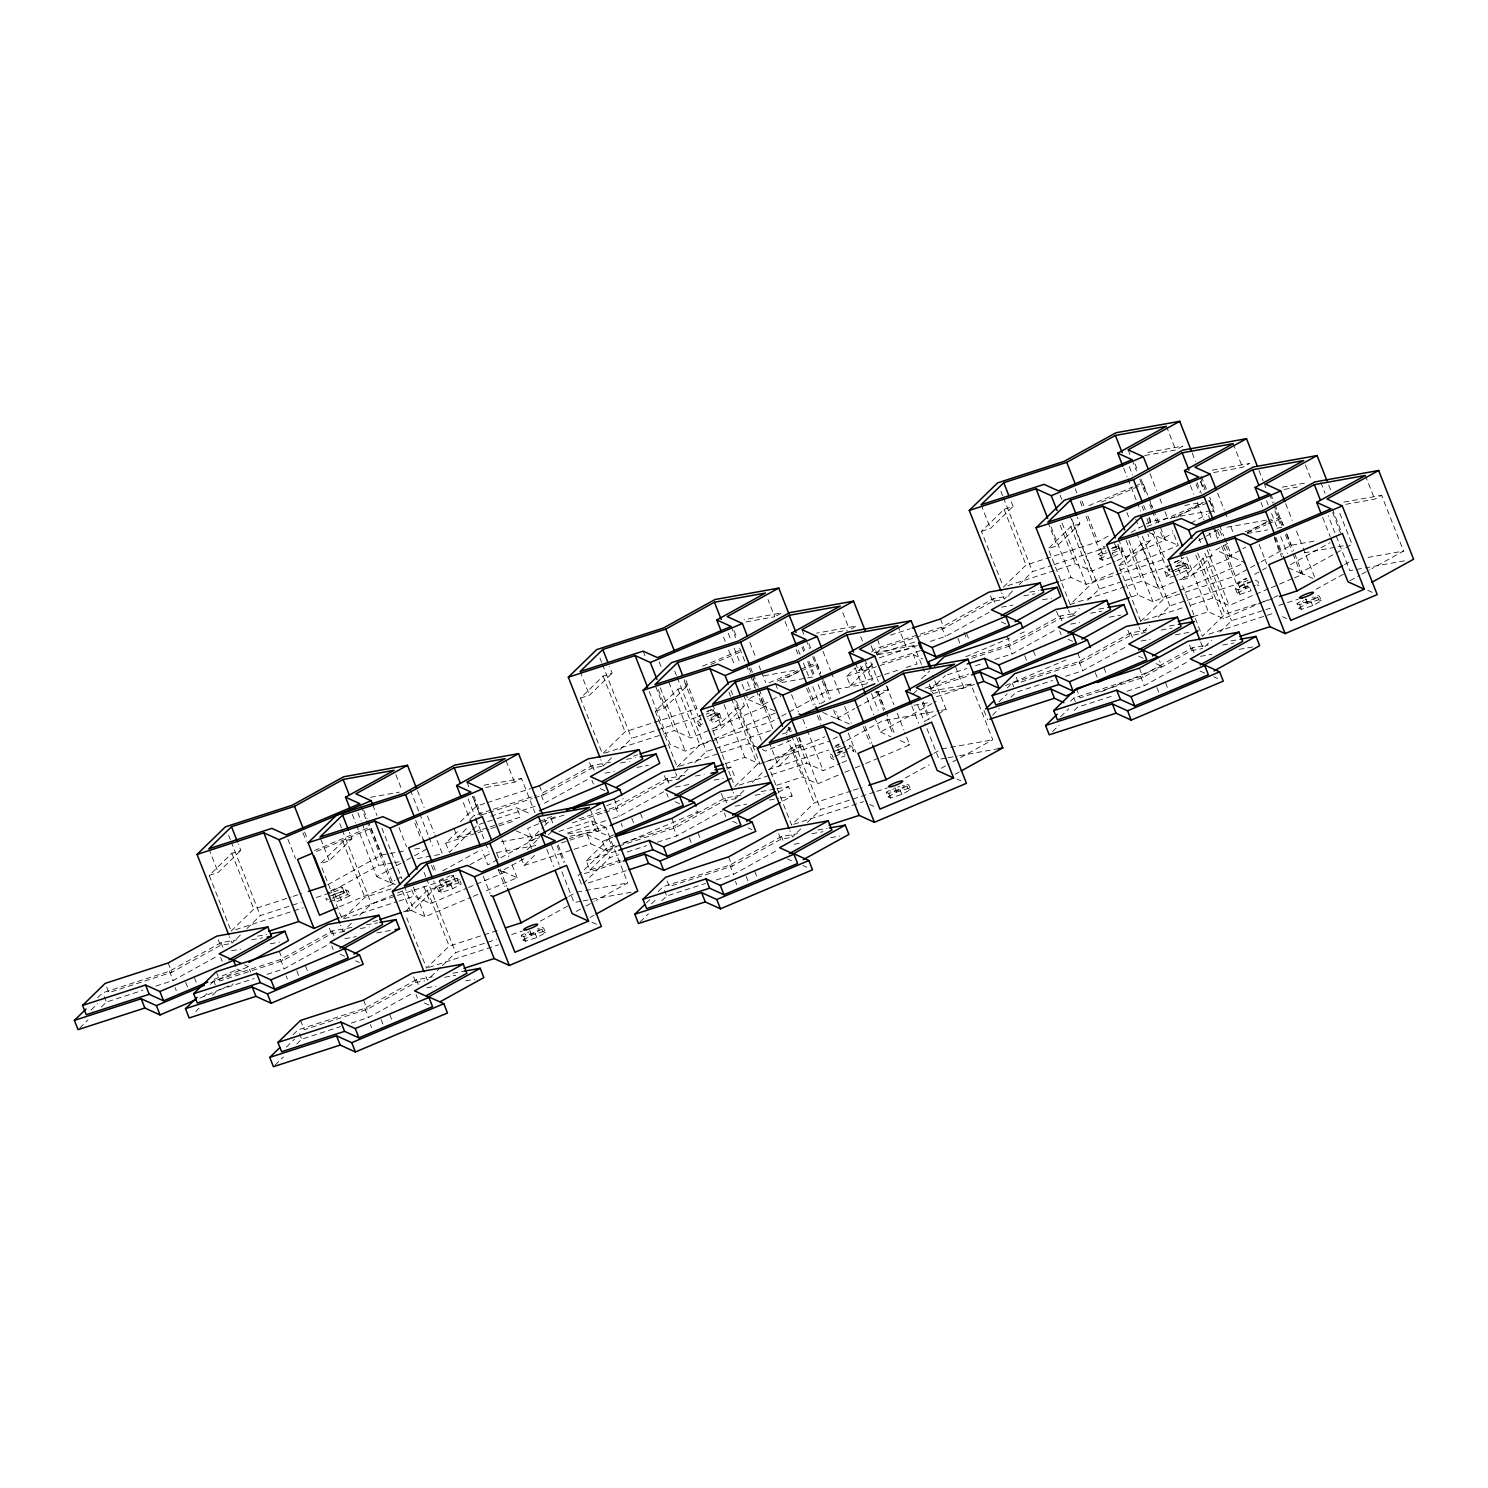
<?xml version="1.0" encoding="UTF-8"?>
<svg xmlns="http://www.w3.org/2000/svg" width="1488" height="1488" viewBox="0 0 1488 1488"><rect width="100%" height="100%" fill="white"/><g stroke="black" fill="none" stroke-linecap="round" stroke-linejoin="round"><path stroke-width="0.75" stroke-dasharray="5 3.75" d="M230.324 928.94L209.213 875.353L231.849 853.331L240.851 850.411L238.303 843.956M209.213 875.353L218.215 872.452L240.851 850.411M97.706 997.667L102.691 992.812L169.483 971.199L221.061 942.685L237.001 939.821M91.084 1009.961L97.538 1003.675M79.72 1028.022L88.052 1019.912M101.37 1006.967L106.355 1002.094L142.978 990.245M231.161 931.097L253.797 909.056L290.885 897.059M240.312 935.041L231.998 943.132L229.505 936.789M246.971 928.549L260.288 915.585L301.227 902.342M351.912 838.73L342.928 841.65L320.292 863.672L329.276 860.752L351.912 838.73L349.382 832.276M210.44 984.368L213.77 981.131L280.562 959.518L332.14 931.004L352.637 927.322M203.763 996.7L206.999 993.556M195.802 1011.468L199.113 1008.232M212.431 995.267L217.434 990.413L254.057 978.565M391.046 888.913L364.876 897.376L342.24 919.398L331.266 891.535M686.061 680.63L697.054 708.53L625.072 731.817L602.435 753.858L580.487 698.114L603.124 676.091L612.126 673.171L609.578 666.717M351.391 923.341L343.077 931.451L340.566 925.108M359.724 915.25L371.368 903.904L438.142 882.291L450.046 875.725M580.487 698.114L589.49 695.212L612.126 673.171M460.313 821.86L476.476 806.124L485.162 803.315M470.971 831.346L449.339 852.401L445.675 843.119L457.337 831.773M470.636 818.809L473.965 815.573L491.207 809.993M453.84 828.165L457.504 837.446L468.832 826.435M472.645 829.727L477.629 824.873L494.872 819.293M436.207 887.462L427.223 890.382L404.587 912.404L413.571 909.503L436.207 887.462L433.678 881.008M293.08 1034.718L298.065 1029.863L364.858 1008.25L416.435 979.736L432.376 976.872M286.44 1047.013L294.531 1039.145M275.094 1065.073L283.408 1056.964M296.726 1044.018L301.729 1039.145L340.51 1026.608M676.389 764.776L655.278 711.19L677.914 689.167L686.917 686.247L684.368 679.793M611.587 757.801L603.272 765.892L600.78 759.568M619.919 749.692L631.563 738.364L698.356 716.751L712.231 709.069M655.278 711.19L664.28 708.288L686.917 686.247M531.569 848.662L528.649 841.222L543.194 827.068M544.813 825.487L551.285 819.2L564.305 814.978M527.124 849.704L538.786 838.358M548.477 834.787L553.313 830.062M521.209 858.037L524.129 865.477L535.792 854.131M497.159 930.577L449.171 946.108L426.535 968.149L405.424 914.543M440.671 967.219L427.372 980.183L424.861 973.84M442.345 965.6L455.663 952.636L496.583 939.393M730.589 775.806L712.864 730.775L735.5 708.753L744.502 705.833L741.954 699.379M677.245 766.934L699.881 744.893L771.844 721.606L779.786 717.216M712.864 730.775L721.866 727.874L744.502 705.833M620.291 860.269L589.88 870.108L586.216 860.827L608.852 838.786L613.205 837.391M614.972 845.444L606.36 848.234L578.051 875.781L581.715 885.062M688.051 769.24L678.063 778.968L675.571 772.625M694.71 762.767L706.372 751.421L773.146 729.827L759.01 693.91M589.88 870.108L612.517 848.086L616.869 846.672M583.37 883.444L610.006 857.516L618.636 854.744M1001.722 582.794L981.448 531.346L1004.084 509.324L1013.086 506.404L1010.538 499.949M981.448 531.346L990.45 528.445L1013.086 506.404M897.692 670.288L850.299 685.633L846.635 676.352L854.968 668.242M871.615 652.042L874.944 648.805L918.022 634.855M734.812 786.52L757.448 764.479L829.43 741.191M855.544 663.239L858.464 670.679L864.937 664.392M876.246 653.362L881.101 648.638L913.688 638.11M850.299 685.633L873.605 662.96M743.963 790.463L735.649 798.554L733.156 792.23M752.296 782.353L763.939 771.026M769.612 769.24L792.248 747.199L801.251 744.298L798.703 737.843M801.251 744.298L778.615 766.32L769.277 742.642M646.462 902.9L649.791 899.645M658.105 891.554L663.109 886.699L729.883 865.086L781.46 836.572L797.419 833.708M651.484 903.848L656.338 899.124M640.138 921.909L648.452 913.799M661.769 900.835L666.754 895.981L705.535 883.426M1003.414 587.09L1026.05 565.049L1098.014 541.762L1109.936 535.178M1079.86 523.776L1070.858 526.696L1048.222 548.719L1057.224 545.817L1079.86 523.776L1077.312 517.322M921.593 678.77L929.665 670.902M1012.565 591.034L1004.233 599.125L1001.74 592.782M1019.224 584.542L1032.523 571.578L1051.923 565.31M913.427 693.724L916.738 690.488M851.285 790.946L814.215 802.943L791.579 824.966L770.468 771.379M930.391 690.041L945.364 675.478M800.73 828.909L792.397 837.019L789.905 830.676M807.389 822.436L820.688 809.472L874.553 792.044M1049.077 550.876L1070.188 604.463L1092.824 582.422L1164.806 559.135L1152.121 526.938M1182.197 607.941L1140.738 621.352L1118.79 565.607L1141.426 543.585L1150.429 540.665L1147.88 534.211M1072.681 614.879L1079.339 608.406M1087.654 600.296L1099.316 588.969L1123.012 581.287M1118.79 565.607L1127.792 562.706L1150.429 540.665M1007.283 687.921L1012.286 683.066L1079.06 661.453L1130.638 632.939L1146.578 630.075M999.043 701.797L1007.134 693.929M992.626 715.04L999.285 708.548M1010.947 697.221L1015.932 692.348L1052.555 680.5M1212.013 555.582L1203.011 558.502L1180.375 580.525L1189.377 577.623L1212.013 555.582L1209.465 549.128M1140.738 621.352L1163.374 599.311L1183.016 592.968M1070.542 701.22L1073.871 697.984L1140.645 676.37L1192.241 647.857L1208.182 645.011M1143.249 631.768L1149.889 625.295M1158.222 617.185L1169.866 605.839L1184.95 600.966M1060.628 716.714L1068.719 708.846M1052.555 731.575L1059.214 725.102M1074.206 710.52L1077.535 707.265L1114.159 695.417M1272.965 598.697L1224.977 614.228L1202.341 636.269L1181.23 582.682M1204.834 646.685L1211.492 640.212M1219.807 632.102L1231.469 620.775L1263.777 610.303M776.494 615.79L781.721 612.907L744 619.678M327.769 884.672L381.374 855.042L405.778 850.652M485.72 787.487L514.569 782.316L521.507 778.466L535.029 812.764M106.671 987.083L108.866 992.645L171.845 972.278L220.484 945.382L229.357 943.801M333.033 890.698L378.659 865.477L392.33 863.021M155.905 986.06L173.147 980.48L216.783 956.375M329.294 896.427L345.755 889.898L348.322 891.07L350.145 895.702L333.963 902.937M332.14 898.287L348.322 891.07M329.387 902.026L347.578 894.548L350.145 895.702M356.506 825.096L376.799 876.618L394.673 866.741M396.645 865.644L404.587 861.254M406.577 860.157L412.529 856.865M414.52 855.767L428.414 848.086M610.564 762.191L592.336 765.446L540.758 793.96L544.422 803.26L590.048 778.038M534.434 797.847L543.12 795.038L591.759 768.143L605.077 765.762M366.643 820.911L390.842 882.533L394.822 880.338M396.794 879.241L402.746 875.967M851.303 628.866L856.511 625.983L816.577 633.144M1144.681 455.551L1175.725 449.99L1182.681 446.14L1144.96 452.91M745.972 690.432L754.49 687.419M697.109 721.103L699.658 722.275L701.499 726.907L698.932 725.753L697.109 721.103L700.569 719.188M719.597 713.831L710.911 718.63L712.733 723.28L721.42 718.462L719.597 713.831L717.03 712.659L707.656 715.691M698.932 725.753L702.41 723.838M745.544 692.943L748.073 699.379L754.025 696.086M779.842 681.82L801.679 669.749M442.81 870.796L480.531 849.946M216.281 971.683L219.945 980.964L282.925 960.597L331.564 933.701L344.881 931.321M469.892 864.751L489.738 853.796M266.984 974.38L284.208 968.8L329.852 943.578M756.295 690.506L762.116 705.293L770.059 700.922M772.049 699.825L778.001 696.533M436.895 886.662L445.582 881.863L456.835 878.218L459.401 879.371L461.224 884.021L452.538 888.82L441.285 892.465L438.737 891.312L436.895 886.662L439.462 887.815L450.715 884.188L459.401 879.371M438.737 891.312L447.423 886.495L458.657 882.868L461.224 884.021M543.473 834.191L487.878 864.919L481.963 849.908M609.094 809.119L615.548 807.035L667.126 778.522L685.354 775.248M920.179 634.167L941.718 627.192L993.296 598.678L1009.236 595.814M781.777 716.119L827.44 690.878L867.374 683.717M523.739 858.799L501.921 870.852L517.117 877.753L483.637 891.926M604.891 812.318L617.911 808.114L666.568 781.219L679.867 778.838M915.845 637.403L944.08 628.271L992.738 601.375L1001.61 599.794M878.311 654.59L907.141 649.419L914.097 645.569L921.686 664.876M1213.669 472.533L1242.499 467.362L1249.455 463.512L1209.521 470.692M820.762 703.508L824.724 701.313L818.065 684.406M1054.081 564.622L1099.316 549.983L1105.268 546.691M1131.066 532.425L1150.894 521.47L1210.116 510.83M612.758 818.419L619.213 816.317L664.838 791.114M930.298 641.365L945.382 636.473L989.018 612.368M1111.834 557.107L1102.459 560.139L1099.892 558.986L1098.07 554.336L1105.007 550.486M570.016 836.219L598.864 831.048L605.802 827.198L627.769 882.942L596 900.5M790.909 728.822L785.701 731.705L786.929 734.793M1113.694 556.493L1122.38 551.695L1120.557 547.063L1111.871 551.862L1113.098 554.95M1099.892 558.986L1106.849 555.136M1176.841 517.247L1202.639 502.981M726.944 769.277L730.906 767.083L734.57 776.364M833.596 709.925L836.926 718.369L854.782 708.511M856.753 707.414L888.503 689.855L886.829 685.633M1160.584 532.202L1163.095 538.526L1173.009 533.039M1190.865 523.181L1206.731 514.402M1208.721 513.304L1214.673 510.012L1209.67 497.345M623.584 842.654L673.134 826.621L724.712 798.107L742.94 794.852M833.41 738.997L837.372 736.802M619.027 845.965L675.496 827.7L724.154 800.804L735.239 798.814M971.869 656.413L1008.492 644.564L1060.088 616.051L1076.029 613.205M1198.547 540.479L1204.499 537.187M1206.489 536.089L1220.383 528.407M971.776 658.291L1010.854 645.643L1059.512 618.748L1070.597 616.757M834.694 747.218L844.626 741.731M846.598 740.633L882.31 720.899L939.244 710.687M657.398 842.189L676.798 835.921L722.424 810.7M568.807 896.483L574.759 893.191M1125.151 580.599L1166.09 567.356L1172.042 564.064M1174.032 562.966L1183.946 557.479M300.576 1020.415L304.24 1029.696L367.22 1009.329L415.859 982.433L424.731 980.852M832.945 751.849L845.668 746.548M994.914 659.426L1012.156 653.864L1055.81 629.74M1174.85 575.689L1169.233 577.511L1166.666 576.358L1164.844 571.708L1170.052 568.825M845.017 750.324L851.973 746.492L853.796 751.124L850.336 753.058M834.787 756.499L847.49 751.18M874.535 717.011L880.45 732.04L936.045 701.313M540.293 921.165L570.053 904.723M932.846 693.445L963.889 687.865L970.846 684.034L992.794 739.759L951.111 762.805M1171.149 571.652L1187.331 564.436L1189.172 569.086L1176.729 575.093M351.28 1023.112L368.503 1017.532L412.157 993.407M1166.666 576.358L1170.145 574.442M1227.73 543.399L1215.808 549.983L1232.194 557.405L1179.593 579.688M1247.576 532.425L1271.403 519.256M778.577 792.155L788.491 786.668L792.155 795.968L782.223 801.437M545.519 932.753L542.953 931.6L541.13 926.95L543.678 928.121L545.519 932.753L536.833 937.552L525.58 941.197L523.013 940.044L521.191 935.394L524.669 933.478M521.191 935.394L523.757 936.547L534.992 932.92L543.678 928.121M523.013 940.044L531.7 935.227L542.953 931.6M576.135 911.456L584.077 907.066M586.067 905.969L594.01 901.598M936.157 714.928L924.253 721.513L917.426 704.438M938.147 713.831L946.089 709.46L932.771 675.664M1225.703 545.352L1229.869 555.898L1245.735 547.138M590.178 917.389L594.158 915.194M1185.192 592.261L1235.356 576.023L1259.183 562.855M1261.173 561.757L1290.952 545.296L1317.568 540.516M1345.822 504.339L1374.652 499.168L1381.608 495.318L1403.556 551.062L1371.787 568.621M1016.248 677.338L1018.443 682.899L1081.423 662.532L1130.08 635.636L1141.166 633.646M1187.108 600.278L1236.658 584.226L1246.572 578.758M1254.514 574.368L1260.466 571.076M1262.438 569.978L1266.418 567.784M1065.482 676.315L1082.725 670.735L1126.36 646.61M933.832 753.319L939.802 750.026M667.07 880.97L669.265 886.532L732.245 866.146L780.902 839.269L789.775 837.67M1235.412 588.597L1237.96 589.75L1249.213 586.123L1251.036 590.755L1239.802 594.4L1237.235 593.247L1235.412 588.597L1244.098 583.798L1253.473 580.766M1237.235 593.247L1245.921 588.43L1255.295 585.398M1290.356 564.659L1330.067 542.729M905.336 778.001L929.144 764.832M716.305 879.947L733.547 874.367L777.182 850.243M910.544 789.589L907.996 788.435L906.155 783.785L908.722 784.939L910.544 789.589L901.858 794.387L890.624 798.033L888.057 796.861L886.234 792.23L889.712 790.295M886.234 792.23L888.782 793.383L900.035 789.737L908.722 784.939M888.057 796.861L896.743 792.062L907.996 788.435M941.179 768.292L949.121 763.902M1292.942 553.778L1300.419 572.787L1334.159 554.15M1336.131 553.052L1344.073 548.663M1346.063 547.565L1352.015 544.273L1338.698 510.496M955.222 774.225L959.183 772.03M1344.613 564.603L1350.565 561.311M1076.382 688.535L1080.028 697.835L1143.026 677.449L1191.665 650.554L1202.75 648.563M1316.099 589.285L1345.859 572.843M1127.086 691.232L1144.309 685.67L1187.963 661.546M1321.325 600.873L1318.759 599.72L1316.936 595.07L1319.484 596.242L1321.325 600.873L1312.639 605.69L1301.386 609.317L1298.819 608.164L1296.997 603.514L1302.205 600.631M1296.997 603.514L1299.563 604.686L1310.798 601.04L1319.484 596.242M1298.819 608.164L1307.506 603.365L1318.759 599.72M1349.951 580.692L1359.883 575.205M1361.873 574.108L1369.816 569.718M702.578 666.178L740.466 650.144M710.948 664.448L740.41 651.967M1088.807 505.641L1133 486.929M1135.102 486.055L1141.426 483.377L1143.472 484.307L1147.694 495.02M1101.38 502.126L1143.472 484.307M314.47 850.541L369.173 827.384L371.237 828.314L393.185 884.039L338.464 907.215M316.516 851.471L371.237 828.314M768.961 682.825L798.424 670.344M800.525 669.451L815.257 663.22L817.303 664.15L820.688 672.725M777.313 681.076L817.303 664.15M1147.174 526.585L1203.997 502.535M1170.256 518.605L1210.246 501.679L1214.468 512.393M663.518 734.086L674.417 730.552L690.804 737.992L709.739 729.976M711.859 729.083L764.46 706.8L759.401 693.947M1007.767 585.677L1075.378 563.785L1091.764 571.225L1114.921 561.422M1117.023 560.53L1165.42 540.032L1159.505 525.022M649.252 691.474L670.065 744.279L685.261 751.18L777.331 712.194M1060.256 581.008L1071.025 577.511L1086.221 584.412L1117.618 571.113M1119.701 570.239L1178.291 545.426L1172.47 530.639M539.028 821.785L551.657 816.447M554.875 816.875L527.663 828.407L531.328 837.688L539.698 834.136M1245.084 531.886L1266.139 522.976M1268.241 522.083L1278.769 517.638L1280.815 518.568L1283.344 524.985M1247.149 532.816L1266.083 524.799M1268.185 523.906L1280.815 518.568M341.18 916.906L401.872 891.2M596.186 810.216L604.556 806.682M606.658 805.789L623.398 798.703M965.768 656.747L1009.701 638.129M1020.173 633.702L1024.358 631.935M214.049 979.42L237.206 969.618M210.794 982.601L248.459 966.642L250.654 972.222M790.853 740.373L765.595 751.068L761.503 749.208M1070.188 604.463L1142.17 581.176L1158.557 588.597L1177.492 580.58M199.801 998.095L233.281 983.921M398.951 901.058L414.222 896.111L430.609 903.551L466.376 888.392M468.478 887.518L504.265 872.359L502.572 868.081M766.339 761.596L824.929 736.783M1131.326 596.986L1137.799 594.884L1152.995 601.784L1245.065 562.799L1229.869 555.898M613.837 834.861L609.615 836.647L595.274 830.137L569.216 838.581M403.397 911.921L409.851 909.838L425.066 916.738L471.101 897.245M473.184 896.353L481.554 892.819M570.016 840.143L587.258 834.582L602.454 841.464L612.926 837.037M524.129 865.477L590.922 843.863L606.118 850.764L620.775 844.552M622.858 843.677L698.188 811.778L694.394 810.049M1005.349 685.633L1066.022 659.947M771.9 774.523L806.794 763.214L823.18 770.654L840.013 763.53M842.134 762.637L850.541 759.066M1190.921 605.114L1212.72 598.046L1229.107 605.486L1269.097 588.56M1271.198 587.667L1277.504 584.989M1279.624 584.096L1292.235 578.758M1294.355 577.865L1302.763 574.294L1294.318 552.866M776.587 785.311L802.441 776.941L817.637 783.841L842.747 773.221M844.831 772.328L853.201 768.775M855.302 767.901L863.672 764.348M865.756 763.474L878.311 758.155M880.412 757.262L909.707 744.856L904.704 732.189M1193.283 616.646L1208.368 611.773L1223.564 618.673L1261.229 602.714M1263.312 601.84L1271.682 598.288M1273.784 597.413L1277.969 595.628M1101.008 691.883L1161.7 666.196L1159.505 660.616M1112.373 547.714L1117.99 545.891L1120.557 547.063M1098.07 554.336L1100.618 555.489L1106.254 553.685M1112.336 552.959L1119.832 550.541L1122.38 551.695M890.475 635.134L910.024 628.81M876.525 654.367L915.622 641.719M917.371 645.55L878.59 658.087L874.944 648.805M1175.408 566.296L1184.783 563.264L1187.331 564.436M858.464 670.679L873.679 665.75M882.365 662.941L921.444 650.293M604.63 753.151L661.342 734.793M709.497 720.341L718.871 717.309L721.42 718.462M846.635 676.352L913.427 654.739L922.932 659.035M1175.353 571.559L1186.606 567.914L1189.172 569.086M487.339 802.609L530.77 788.566M906.322 667.498L917.092 664.02L913.427 654.739M633.442 756.146L637.738 754.751M1075.322 615.102L1071.007 616.497L1068.514 610.173M493.365 809.305L536.443 795.355M486.65 813.304L480.14 815.424L472.793 796.936M488.827 812.597L532.258 798.554M490.761 816.205L516.82 807.779L531.16 814.289M497.029 818.586L540.107 804.655M947.521 674.771L966.921 668.503M975.533 665.713L982.006 663.611M457.504 837.446L487.915 827.607M490.073 826.9L520.484 817.061L516.82 807.779M679.421 766.227L718.685 753.523M720.862 752.816L749.208 743.628L759.457 748.278M445.675 843.119L475.844 833.354M478.001 832.648L488.771 829.169M490.928 828.481L512.467 821.506M782.409 734.03L791.783 730.98M925.238 688.051L968.688 673.99M928.493 688.832L969.432 675.589M293.062 896.353L301.785 893.525M725.456 763.623L744.856 757.355L760.052 764.255L755.904 753.691M316.312 897.469L327.081 893.99M936.473 696.737L975.254 684.182M1145.89 631.991L1141.575 633.386L1139.083 627.043M235.532 929.684L303.143 907.792M578.925 818.884L606.937 809.825M572.303 822.864L602.714 813.025M528.649 841.222L539.493 837.725M559.042 831.401L591.629 820.855L605.969 827.347M567.505 833.057L610.601 819.107M768.254 769.631L828.574 750.101M1265.935 609.615L1270.25 608.22M1278.862 605.43L1285.316 603.347M1287.473 602.64L1298.243 599.162M837.67 753.114L843.287 751.291L844.514 754.379M561.404 842.933L567.877 840.85M739.183 785.106L769.724 775.229M1208.888 634.148L1274.323 612.963M841.371 757.15L845.11 755.941M344.416 918.71L396.775 901.765M373.228 921.686L377.543 920.291M586.216 860.827L616.627 850.987M627.248 851.954L646.629 845.668M584.524 873.679L621.147 861.831M853.461 790.24L862.184 787.412M588.169 882.979L626.95 870.424M876.711 791.356L887.48 787.859M793.755 824.259L863.542 801.679M511.667 934.52L522.437 931.023M428.711 967.442L498.517 944.843M1282.303 487.171L1306.706 482.782M1184.671 505.455L1202.416 502.274M1284.237 489.422L1297.536 487.022M1343.906 502.088L1381.608 495.318M1227.042 527.217L1266.976 520.056M745.934 621.928L774.764 616.757L767.975 599.534M1247.279 533.522L1267.776 529.858M1276.89 528.221L1281.447 527.403L1274.788 510.496M1029.752 592.15L1038.847 590.513M1023.781 595.814L1034.867 593.824M820.725 635.004L847.342 630.224M1001.517 607.16L1012.9 605.114M1042.511 599.794L1051.625 598.157M1304.176 552.866L1336.075 547.138M1338.344 546.728L1347.458 545.092M1352.555 560.213L1359.195 559.023M1368.067 557.423L1403.556 551.062M1098.795 609.113L1105.64 607.885M1090.555 613.186L1101.659 611.196M874.163 652.748L914.097 645.569M763.735 675.812L797.01 669.842M1404.486 560.846L1349.821 570.648L1328.189 515.741M1070.579 624.123L1079.674 622.486M1109.285 617.167L1120.669 615.121M781.814 682.508L813.713 676.798L807.054 659.891M1169.363 626.002L1178.477 624.365M1161.124 630.075L1172.209 628.066M1141.129 641.012L1150.243 639.375M1175.297 634.874L1191.237 632.009M874.832 692.311L888.503 689.855M930.911 691.195L970.846 684.034M1230.948 640.919L1237.793 639.691M370.512 797.308L399.342 792.137M1222.708 644.992L1233.812 643.002M913.874 705.293L929.386 702.503M626.504 759.326L635.618 757.69M1200.444 656.338L1211.827 654.292M1239.169 649.382L1252.84 646.927M483.805 785.236L521.507 778.466M620.608 762.972L629.48 761.391M941.532 710.278L946.089 709.46M605.114 773.109L614.228 771.472M636.994 767.38L648.377 765.334M726.349 767.901L730.906 767.083M695.398 776.048L704.27 774.448M675.347 787.003L689.018 784.548M714.073 780.047L723.187 778.41M941.774 748.929L948.433 747.72M950.646 747.329L992.794 739.759M414.65 849.071L421.309 847.881M945.903 758.136L939.058 759.364L924.922 723.447M948.172 757.727L957.286 756.09M959.555 755.681L998.281 748.724M761.149 791.579L774.82 789.124M777.108 788.714L788.491 786.668M755.197 795.243L764.069 793.643M501.326 841.762L539.028 834.991M394.599 862.612L399.156 861.794M417.365 858.52L442.42 854.019L434.942 835.01M568.1 833.968L605.802 827.198M735.202 806.18L746.604 804.134M769.37 800.042L778.484 798.405M780.754 797.996L792.155 795.968M496.564 852.568L537.559 845.203M817.916 830.025L827.012 828.388M811.946 833.689L823.031 831.699M257.498 936.157L266.612 934.52M251.546 939.821L262.632 937.831M794.239 844.235L801.065 843.008M830.676 837.688L839.79 836.051M366.308 924.866L377.692 922.839M231.551 950.758L240.665 949.121M270.277 943.801L279.391 942.164M360.394 928.531L369.266 926.931M576.749 892.093L583.389 890.903M585.621 890.494L627.769 882.942M344.9 938.668L356.302 936.622M376.799 932.939L390.451 930.484M580.859 901.3L574.033 902.528L559.879 866.611M583.129 900.891L635.525 891.479M452.873 973.208L464.256 971.162M444.689 977.263L455.793 975.272M426.926 987.809L436.04 986.172M465.632 980.852L474.746 979.216M1208.2 500.749L1210.246 501.679M1367.714 590.29L1373.424 592.875M1300.419 572.787L1315.634 579.688M1288.422 567.784L1302.763 574.294M1255.333 580.153L1257.899 581.324L1259.722 585.956L1257.174 584.803M1163.095 538.526L1178.291 545.426M1149.034 532.611L1165.42 540.032M1282.507 616.683L1286.599 618.543M1164.844 571.708L1167.41 572.88L1169.233 577.511M1213.78 676.798L1217.593 678.528M1200.184 671.069L1208.368 674.789M1155.99 663.611L1161.7 666.196M1138.58 656.152L1146.783 659.872M1068.031 639.263L1076.215 642.983M1001.257 621.891L1009.441 625.611M900.203 740.54L909.707 744.856M880.45 732.04L890.698 736.69M836.926 718.369L852.122 725.27M822.864 712.454L839.251 719.876L835.884 711.301M956.951 779.005L960.746 780.735M762.116 705.293L775.434 711.338M748.073 699.379L764.46 706.8M851.973 746.492L849.406 745.321L851.248 749.971L853.796 751.124M833.875 759.568L831.308 758.415L829.486 753.765L832.034 754.937L833.261 758.024M869.699 804.469L873.791 806.329M748.166 827.923L751.961 829.634M732.654 821.32L740.857 825.04M675.087 801.734L683.271 805.454M803.018 865.514L806.812 867.244M787.357 858.855L791.467 860.715M600.278 788.659L608.48 792.379M516.113 830.788L531.328 837.688M498.108 869.569L504.265 872.359M591.908 922.169L597.618 924.755M390.842 882.533L396.552 885.118M376.799 876.618L393.185 884.039M328.383 899.496L325.816 898.343L327.658 902.993M355.595 960.802L359.389 962.531M340.082 954.217L348.285 957.937M424.378 1002.949L432.562 1006.669M244.646 964.931L248.459 966.642M236.908 969.041L244.516 972.482M1365.333 475.472L1374.652 499.168M1328.71 485.144L1331.202 491.468M1332.281 508.766L1341.562 532.351M1320.86 482.54L1325.083 493.272M1332.69 512.56L1340.39 532.797M1305.441 464.87L1311.374 479.936M1322.609 517.396L1330.216 536.703M1285.688 503.651L1292.328 520.54M1296.494 531.104L1302.316 545.891M1303.153 548.012L1314.797 577.567M1286.729 533.56L1293.481 550.709M1270.696 493.849L1274.063 502.423M1274.918 504.562L1283.363 526.008M1286.729 534.583L1290.952 545.296M1269.431 493.942L1272.965 503.093M1273.672 504.711L1282.117 526.324M1285.446 534.769L1292.105 551.676M1310.798 601.04L1312.639 605.69M1258.978 470.375L1263.145 480.922M1263.982 483.042L1266.474 489.385M1305.683 598.715L1307.506 603.365M1266.604 500.805L1268.278 505.027M1271.589 513.49L1277.429 528.277M1280.74 536.722L1287.399 553.61M1275.811 537.28L1282.582 554.447M1261.006 502.46L1262.698 506.757M1274.546 536.815L1281.298 553.982M1274.119 537.912L1281.614 556.921M1299.563 604.686L1301.386 609.317M1233.18 443.666L1242.499 467.362M1259.071 544.366L1266.697 563.747M1217.612 493.105L1224.271 509.993M1225.108 512.114L1227.6 518.456M1230.929 526.901L1233.422 533.225M1244.098 583.798L1245.921 588.43M1192.204 452.984L1195.534 461.447M1201.355 476.234L1206.34 488.901M1219.528 525.264L1223.75 535.978M1224.605 538.117L1232.194 557.405M1200.128 476.96L1205.187 489.831M1209.409 500.545L1213.631 511.258M1200.574 481.368L1203.959 489.98M1200.742 481.982L1203.234 488.324M1219.881 530.565L1222.373 536.889M1217.612 530.937L1220.141 537.373M1223.527 545.966L1235.356 576.023M1237.756 582.961L1239.578 587.593A7.589 1.228 -21.5 0 0 1249.92 584.877M1197.04 482.577L1201.262 493.309M1215.026 529.319L1218.356 537.763M1221.685 546.208L1236.658 584.226M1237.96 589.75L1239.802 594.4M1196.036 483.935L1199.365 492.379M1208.516 515.611L1211.846 524.055M1212.683 526.175L1217.668 538.842M1190.456 485.59L1193.841 494.165M1197.208 502.758L1203.978 519.926M1209.056 532.816L1211.585 539.251M1166.406 426.293L1175.725 449.99M1207.159 549.742L1229.107 605.486M1199.012 538.396L1200.686 542.618M1204.834 553.183L1231.469 620.775M1203.011 558.502L1224.977 614.228M1197.766 553.201L1223.564 618.673M1195.813 555.117L1212.72 598.046M1186.736 556.865L1208.368 611.773M1150.001 473.612L1156.66 490.519M1159.989 498.964L1161.644 503.186M1164.974 511.63L1167.466 517.973M1184.783 563.264L1186.606 567.914M1180.058 553.927L1189.377 577.623M1174.571 561.999A7.589 1.228 -21.5 0 1 1181.323 560.79L1183.165 565.421A7.589 1.228 -21.5 0 1 1175.78 569.495M1178.645 569.234L1180.486 573.884M1148.531 497.159L1152.754 507.873M1153.609 510.031L1158.668 522.883M1135.046 463.865L1137.576 470.301M1140.943 478.876L1146.857 493.886M1150.243 502.46L1151.917 506.738M1128.146 449.822L1130.638 456.165M1132.089 459.68L1136.46 470.933M1139.789 479.396L1145.611 494.183M1149.778 504.73L1151.433 508.952M1152.27 511.072L1156.436 521.637M1200.667 641.979L1203.16 648.303M1129.262 466.544L1132.591 475.007M1149.238 517.247L1150.894 521.47M1143.658 505.474L1145.351 509.77M1148.736 518.345L1151.266 524.799M1167.187 566.072L1169.029 570.722M1141.966 506.106L1143.621 510.328M1146.95 518.773L1149.461 525.115M1152.772 533.56L1166.09 567.356M1123.682 468.199L1127.048 476.792M1127.904 478.931L1136.348 500.414M1137.204 502.553L1140.589 511.147M1192.241 647.857L1194.436 653.437M1189.47 644.992L1191.665 650.554M1135.753 519.256L1139.083 527.701M1142.412 536.145L1169.866 605.839M1141.426 543.585L1163.374 599.311M1136.59 532.871L1158.557 588.597M1126.918 512.56L1128.611 516.857M1128.871 540.535L1152.995 601.784M1126.1 540.386L1142.17 581.176M1118.455 539.009L1127.792 562.706M1117.823 544.199L1137.799 594.884M1117.99 545.891L1119.832 550.541M1114.549 543.399L1116.372 548.049A7.589 1.228 -21.5 0 1 1112.578 550.616M1165.55 682.75L1167.392 687.382M1156.864 687.549L1158.706 692.18M1081.962 500.972L1084.492 507.408M1087.877 516.001L1098.014 541.762M1100.413 548.7L1102.236 553.331M1075.192 488.715L1076.847 492.956M1080.176 501.4L1082.669 507.724M1085.998 516.187L1099.316 549.983M1100.618 555.489L1102.459 560.139M1130.638 632.939L1132.833 638.519M1127.867 630.075L1130.08 635.636M1139.362 668.149L1143.026 677.449M1140.645 676.37L1144.309 685.67M1071.844 519.256L1099.316 588.969M1069.816 515.499L1091.764 571.225M1060.126 495.188L1061.837 499.484M1070.858 526.696L1092.824 582.422M1062.097 523.162L1086.221 584.412M1060.163 525.152L1075.378 563.785M1051.049 526.826L1071.025 577.511M1047.887 522.121L1057.224 545.817M1103.966 667.814L1105.789 672.464M1095.28 672.632L1097.102 677.263M1077.777 653.232L1081.423 662.532M1079.06 661.453L1082.725 670.735M1060.088 616.051L1062.283 621.631M1056.573 611.326L1059.512 618.748M1059.679 630.912L1061.149 634.632M1000.922 491.319L1002.577 495.541M1003.414 497.662L1032.523 571.578M1004.084 509.324L1026.05 565.049M1073.871 697.984L1075.34 701.704M981.113 504.748L990.45 528.445M1033.397 650.944L1035.239 655.576M1024.711 655.743L1026.534 660.374M993.296 598.678L994.765 602.398M1007.209 636.343L1010.854 645.643M990.543 595.814L992.738 601.375M1008.492 644.564L1012.156 653.864M1012.286 683.066L1013.737 686.786M966.623 633.553L968.446 638.203M964.057 632.4L965.898 637.05M957.937 638.371L959.76 643.002M983.977 710.594L987.641 719.894M940.435 618.971L944.08 628.271M941.718 627.192L945.382 636.473M955.408 666.345L963.889 687.865M922.541 667.015L925.908 675.589M929.293 684.164L932.66 692.738M897.803 625.723L907.141 649.419M923.211 701.759L929.963 718.909M922.132 702.485L928.791 719.392M911.846 706.093L918.598 723.261M877.436 639.356L881.101 648.638M871.019 645.513L873.53 651.837M886.402 685.726L893.897 704.735M897.227 713.18L903.886 730.069M860.734 636.697L862.426 640.993M870.871 662.42L878.459 681.727M878.255 692.311L885.025 709.46M885.862 711.599L895.144 735.184M864.77 659.017L873.214 680.462M877.436 691.176L884.188 708.325M865.198 663.425L872.042 680.927M876.19 691.492L883.686 710.501M887.015 718.946L892.837 733.733M842.766 612.591L848.718 627.676M860.678 665.992L867.337 682.88M871.503 693.445L878.143 710.334M855.079 667.647L862.705 686.954M866.927 697.686L873.698 714.854M900.035 789.737L901.858 794.387M894.92 787.431L896.743 792.062M865.049 725.977L871.819 743.163M863.356 726.609L870.015 743.516M888.782 793.383L890.624 798.033M822.994 651.353L830.49 670.363M831.327 672.464L840.478 695.696M844.626 706.261L851.285 723.149M848.29 733.063L855.935 752.444M824.054 681.299L830.806 698.449M808.877 643.709L810.551 648.005M813.936 656.58L820.688 673.729M821.543 675.868L827.44 690.878M801.976 629.666L804.469 635.99M805.919 639.524L809.472 648.675M812.708 656.747L829.43 699.36M803.092 646.387L804.766 650.609M808.914 661.174L814.736 675.961M802.051 647.224L803.725 651.446M838.172 748.966L839.995 753.616M798.349 650.2L800.042 654.497M803.427 663.071L809.342 678.1M812.727 686.693L819.497 703.861M785.087 621.482L788.473 630.056M796.061 649.363L798.61 655.78M808.3 687.53L815.071 704.698M819.293 715.43L821.822 721.866M806.608 688.163L813.266 705.052M817.414 715.616L820.744 724.061M802.925 719.206L806.291 727.781M807.147 729.92L823.18 770.654M791.542 694.617L798.331 711.841M799.335 737.378L817.637 783.841M775.508 683.81L778.057 690.246M778.894 692.385L781.442 698.821M796.657 737.471L806.794 763.214M788.249 727.111L790.742 733.435M791.579 735.556L820.688 809.472M792.248 747.199L814.215 802.943M749.878 642.5L755.699 657.287M759.029 665.731L760.684 669.953M761.521 672.074L765.688 682.62M786.631 736.82L802.441 776.941M750.715 667.945L752.407 672.223M753.244 674.38L758.322 687.251M759.178 689.409L771.844 721.606M749.264 668.224L750.956 672.502M751.793 674.659L756.016 685.373M734.068 630.652L736.616 637.069M753.188 679.123L755.681 685.466M731.129 626.448L735.5 637.72M739.666 648.266L745.488 663.053M746.325 665.173L749.636 673.618M750.473 675.738L755.476 688.405M728.302 633.33L730.794 639.654M734.123 648.098L739.945 662.885M747.441 681.895L749.933 688.237M723.559 637.124L725.251 641.421M728.636 649.996L734.551 665.024M742.159 684.35L744.688 690.785M743.647 695.324L761.372 740.354M736.486 701.313L754.788 747.794M730.943 690.32L732.598 694.561M733.435 696.663L755.067 751.589M728.915 692.125L730.608 696.403M731.464 698.56L757.448 764.479M781.46 836.572L782.93 840.292M778.708 833.689L780.902 839.269M724.061 704.549L744.856 757.355M717.03 712.659L718.871 717.309M712.529 704.177L721.866 727.874M713.589 710.185L715.412 714.817M731.445 777.945L733.975 784.381M699.453 715.468L701.276 720.118M684.201 680.834L698.356 716.751M754.788 871.447L756.611 876.097M674.752 671.162L676.408 675.385M677.245 677.505L706.372 751.421M724.712 798.107L726.907 803.687M721.215 793.383L724.154 800.804M677.914 689.167L699.881 744.893M724.321 812.969L725.791 816.689M746.102 876.246L747.925 880.896M668.856 682.267L690.804 737.992M659.165 661.955L661.714 668.41M728.599 856.865L732.245 866.146M660.3 687.809L685.261 751.18M729.883 865.086L733.547 874.367M735.463 881.435L736.69 884.542M643.132 651.149L645.68 657.584M658.366 689.781L674.417 730.552M655.799 686.749L664.28 708.288M698.039 833.001L699.862 837.632M667.126 778.522L669.321 784.102M689.353 837.8L691.176 842.431M664.373 775.657L666.568 781.219M666.736 793.383L668.205 797.084M671.851 818.4L675.496 827.7M673.134 826.621L676.798 835.921M599.943 658.087L601.617 662.327M602.454 664.429L631.563 738.364M603.124 676.091L625.072 731.817M640.454 813.397L642.277 818.047M580.153 671.516L589.49 695.212M664.559 890.401L666.754 895.981M631.768 818.214L633.59 822.845M614.265 798.814L617.911 808.114M615.548 807.035L619.213 816.317M621.128 823.385L622.356 826.491M592.336 765.446L594.53 771.026M589.564 762.581L591.759 768.143M591.945 780.307L593.414 784.027M608.852 838.786L612.517 848.086M606.36 848.234L610.006 857.516M590.383 809.509L598.864 831.048M602.454 841.464L606.118 850.764M591.629 820.855L595.274 830.137M587.258 834.582L590.922 843.863M539.456 785.738L543.12 795.038M551.285 819.2L552.736 822.92M558.167 844.924L564.919 862.073M557.089 845.668L563.747 862.556M544.348 819.107L546.84 825.449M551.564 845.5L559.042 864.509M546.803 849.257L553.573 866.444M506.087 760.777L514.569 782.316M502.144 839.734L508.803 856.623M512.132 865.086L517.117 877.753M534.992 932.92L536.833 937.552M529.877 930.595L531.7 935.227M496.657 853.07L499.187 859.506M473.872 796.192L481.48 815.498M472.626 796.322L480.252 815.703M466.972 782.149L469.483 788.473M500.005 869.159L506.776 886.327M498.313 869.773L504.971 886.681M523.757 936.547L525.58 941.197M468.106 798.87L474.746 815.777M475.583 817.879L484.735 841.111M485.572 843.231L488.901 851.675M475.435 819.293L477.629 824.873M463.345 802.683L469.278 817.712M483.265 876.246L490.054 893.47M456.835 878.218L458.657 882.868M453.375 875.725L455.216 880.375A7.589 1.228 -21.5 0 1 444.354 885.583A7.589 1.228 -21.5 0 1 444.875 883.109A7.589 1.228 -21.5 0 1 455.216 880.375M417.458 790.667L424.117 807.556M427.447 816.001L434.105 832.908M450.715 884.188L452.538 888.82M410.428 790.147L418.872 811.592M419.728 813.731L428.172 835.159M429.009 837.316L432.394 845.891M445.582 881.863L447.423 886.495M415.71 820.427L423.336 839.734M433.473 865.495L436.003 871.931M439.258 881.026L441.08 885.658M395.845 774.616L401.797 789.682M414.854 823.162L420.676 837.949M431.501 865.402L433.994 871.745M439.462 887.815L441.285 892.465M424.043 872.377L425.698 876.599M426.535 878.72L455.663 952.636M427.223 890.382L449.171 946.108M423.857 886.402L430.609 903.551M398.97 827.495L406.596 846.877M413.404 887.164L425.066 916.738M411.692 889.675L414.222 896.111M372.763 804.952L376.929 815.517M381.914 828.184L401.89 878.869M404.252 885.806L413.571 909.503M402.374 890.828L409.851 909.838M363.649 810.03L367.015 818.605M367.871 820.744L381.374 855.042M360.691 805.845L365.881 819.181M357.864 812.671L361.175 821.116M362.012 823.236L378.659 865.477M352.284 814.364L355.651 822.938M416.435 979.736L418.63 985.316M413.664 976.872L415.859 982.433M416.045 994.598L417.496 998.299M339.748 823.645L341.422 827.867M342.24 829.988L371.368 903.904M342.928 841.65L364.876 897.376M345.755 889.898L347.578 894.548M342.314 887.406L344.137 892.056M320.794 839.232L329.276 860.752M389.744 1014.611L391.586 1019.261M339.636 895.869L341.459 900.5M334.502 893.544L336.344 898.194M321.985 867.969L330.41 889.396M381.058 1019.429L382.9 1024.06M304.649 832.108L307.179 838.544M302.938 832.722L306.268 841.185M363.556 1000.029L367.22 1009.329M364.858 1008.25L368.503 1017.532M370.419 1024.6L371.647 1027.706M332.14 931.004L334.335 936.584M329.369 928.121L331.564 933.701M331.75 945.866L333.2 949.567M287.891 839.195L295.535 858.576M305.449 965.879L307.291 970.529M296.763 970.678L298.604 975.328M279.26 951.297L282.925 960.597M280.562 959.518L284.208 968.8M286.142 975.868L287.351 978.974M228.668 835.326L230.342 839.548M231.161 841.669L260.288 915.585M231.849 853.331L253.797 909.056M299.534 1033.583L301.729 1039.145M208.878 848.755L218.215 872.452M221.061 942.685L223.256 948.265M218.29 939.821L220.484 945.382M220.67 957.547L222.14 961.267M213.77 981.131L215.239 984.851M194.389 977.56L196.211 982.21M185.702 982.378L187.525 987.009M168.181 962.978L171.845 972.278M169.483 971.199L173.147 980.48M175.063 987.548L176.272 990.655M104.16 996.532L106.355 1002.094M840.441 746.176A7.589 1.228 -21.5 0 1 836.777 747.553M835.624 745.562A7.589 1.228 -21.5 0 1 839.195 744.056M842.264 750.826A7.589 1.228 -21.5 0 1 836.926 752.686M837.446 750.212A7.589 1.228 -21.5 0 1 842.84 748.055M1105.361 548.123A7.589 1.228 -21.5 0 1 1100.432 548.867A7.589 1.228 -21.5 0 1 1104.208 546.133M1111.424 548.626A7.589 1.228 -21.5 0 1 1116.353 547.882M1107.184 552.755A7.589 1.228 -21.5 0 1 1102.273 553.499A7.589 1.228 -21.5 0 1 1106.049 550.783M451.534 875.502A7.589 1.228 -21.5 0 1 450.12 878.032A7.589 1.228 -21.5 0 1 439.778 881.38A7.589 1.228 -21.5 0 1 444.782 877.678M1181.323 560.79A7.589 1.228 -21.5 0 1 1173.958 564.863M1167.987 566.426A7.589 1.228 -21.5 0 1 1167.503 565.607M1176.394 566.649A7.589 1.228 -21.5 0 1 1183.165 565.421M1169.81 571.076A7.589 1.228 -21.5 0 1 1170.126 569.644M1315.15 596.948A7.589 1.228 -21.5 0 1 1306.129 601.933A7.589 1.228 -21.5 0 1 1303.451 600.743M1304.976 599.962A7.589 1.228 -21.5 0 1 1306.706 599.18M1312.044 597.32A7.589 1.228 -21.5 0 1 1313.458 597.004M788.361 727.651A7.589 1.228 -21.5 0 1 786.408 730.459M1248.097 580.227A7.589 1.228 -21.5 0 1 1237.774 583.11A7.589 1.228 -21.5 0 1 1246.944 578.237M1239.578 587.593A7.589 1.228 -21.5 0 1 1250.441 582.403M330.466 890.921A7.589 1.228 -21.5 0 1 342.147 887.127A7.589 1.228 -21.5 0 1 333.126 892.13M332.289 895.553A7.589 1.228 -21.5 0 1 341.849 891.907A7.589 1.228 -21.5 0 1 342.686 893.358A7.589 1.228 -21.5 0 1 333.275 897.264M537.652 928.865A7.589 1.228 -21.5 0 1 533.969 932.455A7.589 1.228 -21.5 0 1 525.692 933.943M527.663 932.604A7.589 1.228 -21.5 0 1 529.17 931.841M710.315 710.26A7.589 1.228 -21.5 0 1 713.273 710.632A7.589 1.228 -21.5 0 1 706.223 714.259M706.819 711.394A7.589 1.228 -21.5 0 1 708.641 710.762M706.819 716.77A7.589 1.228 -21.5 0 1 715.393 714.649A7.589 1.228 -21.5 0 1 708.046 718.89M902.695 785.701A7.589 1.228 -21.5 0 1 899.012 789.272A7.589 1.228 -21.5 0 1 890.735 790.76M892.688 789.44A7.589 1.228 -21.5 0 1 894.214 788.677M897.785 787.152A7.589 1.228 -21.5 0 1 899.608 786.52"/><path stroke-width="1.5" d="M228.668 934.687L197.048 854.428L225.339 826.882L292.132 805.268L343.709 776.755L407.489 765.316L416.64 788.547M231.514 826.733L208.878 848.755L271.858 828.37L286.198 834.88L359.854 803.687L345.514 797.196L394.153 770.3L343.133 779.452L294.494 806.347L231.514 826.733L237.448 841.799M207.743 982.099L163.55 1000.81L149.209 994.3L86.23 1014.686L82.565 1005.404L105.202 983.363L168.181 962.978L216.839 936.101L267.84 926.95L271.504 936.231L228.947 959.76M195.616 999.862L160.053 1014.928L144.838 1008.027L78.064 1029.64L74.4 1020.359L86.044 1009.013M339.748 923.006L308.128 842.747L336.418 815.201L403.211 793.588L454.789 765.074L518.568 753.635L542.692 814.885M342.593 815.052L319.957 837.074L382.937 816.689L397.277 823.199L470.933 792.007L456.593 785.497L505.232 758.62L454.212 767.771L405.573 794.666L342.593 815.052L348.527 830.118M378.919 915.25L330.28 942.146L344.621 948.656L348.285 957.937L274.629 989.129L260.288 982.619L197.309 1003.005L193.645 993.705L216.281 971.683L279.26 951.297L327.899 924.42L378.919 915.25L382.583 924.55L340.027 948.079M353.939 954.068L399.565 928.847L395.901 919.565L344.323 948.079L359.538 954.961L363.184 964.261L271.132 1003.247L255.917 996.346L189.143 1017.959L185.479 1008.659L197.123 997.332M599.943 757.448L568.323 677.189L596.632 649.642L663.406 628.029L714.984 599.534L778.763 588.076L788.752 613.428M602.789 649.493L580.153 671.516L643.132 651.149L657.473 657.64L731.129 626.448L716.788 619.957L765.427 593.061L714.426 602.231L665.768 629.108L602.789 649.493L607.885 662.402M424.043 971.738L392.423 891.479L420.713 863.933L487.506 842.32L539.084 813.806L602.845 802.367L637.794 891.07L596.13 914.097M426.889 863.784L404.252 885.806L467.232 865.421L481.573 871.931L555.229 840.739L540.888 834.247L589.527 807.352L538.507 816.503L489.868 843.398L426.889 863.784L431.966 876.692M463.214 963.982L414.575 990.878L428.916 997.388L432.562 1006.669L358.924 1037.861L344.584 1031.351L281.604 1051.737L277.94 1042.437L300.576 1020.415L363.556 1000.029L412.195 973.152L463.214 963.982L466.879 973.282L426.331 995.677M674.734 770.524L643.132 690.265L671.423 662.718L738.197 641.105L789.793 612.591L853.554 601.152L865.198 630.726M440.225 1001.703L483.86 977.579L480.196 968.297L428.618 996.811L443.833 1003.693L447.479 1012.993L355.409 1051.979L340.213 1045.078L273.42 1066.691L269.774 1057.391L279.763 1047.682M677.579 662.569L654.943 684.592L717.941 664.206L732.263 670.716L805.919 639.524L791.579 633.032L840.236 606.137L789.217 615.288L740.578 642.184L677.579 662.569L682.676 675.478M732.319 790.109L700.699 709.85L729.008 682.304L795.782 660.691L847.36 632.195L911.14 620.738L929.442 667.219M735.165 682.155L712.529 704.177L775.508 683.81L789.849 690.302L863.505 659.11L849.164 652.618L897.803 625.723L846.802 634.892L798.145 661.769L735.165 682.155L740.261 695.063M1000.903 590.68L969.283 510.421L997.592 482.875L1064.366 461.261L1115.944 432.748L1179.724 421.309L1191.367 450.883M1003.749 482.726L981.113 504.748L1044.092 484.363L1058.433 490.873L1132.089 459.68L1117.748 453.189L1166.406 426.293L1115.386 435.445L1066.729 462.34L1003.749 482.726L1008.845 495.634M789.068 828.574L757.448 748.297L785.757 720.769L852.531 699.155L904.109 670.642L967.888 659.203L1002.838 747.906L961.174 770.933M791.914 720.601L769.277 742.642L832.257 722.257L846.598 728.767L920.254 697.574L905.913 691.064L954.571 664.187L903.551 673.339L854.893 700.234L791.914 720.601L797.01 733.528M828.258 820.818L779.619 847.714L793.941 854.205L797.605 863.505L723.949 894.697L709.609 888.187L646.629 908.573L642.983 899.273L665.62 877.25L728.599 856.865L777.238 829.988L828.258 820.818L831.922 830.118L789.347 853.628M803.278 859.636L848.904 834.415L845.24 825.133L793.662 853.628L808.858 860.529L812.522 869.829L720.452 908.815L705.256 901.914L638.464 923.527L634.799 914.227L644.788 904.518M1067.677 608.053L1036.076 527.794L1064.366 500.247L1131.14 478.634L1182.737 450.139L1246.498 438.681L1257.323 466.153M1070.523 500.098L1047.887 522.121L1110.885 501.754L1125.207 508.245L1198.863 477.053L1184.522 470.561L1233.18 443.666L1182.16 452.836L1133.521 479.713L1070.523 500.098L1076.475 515.164M934.52 666.178L944.229 656.729L1007.209 636.343L1055.848 609.466L1106.867 600.315L1110.532 609.596L1067.956 633.125M1138.246 624.941L1106.626 544.682L1134.935 517.136L1201.709 495.523L1253.287 467.009L1317.066 455.57L1327.054 480.922M1141.091 516.987L1118.455 539.009L1181.435 518.624L1195.775 525.134L1269.431 493.942L1255.091 487.45L1303.73 460.555L1252.729 469.706L1204.071 496.601L1141.091 516.987L1146.188 529.895M1177.436 617.185L1128.778 644.081L1143.119 650.591L1146.783 659.872L1073.127 691.064L1058.786 684.554L995.807 704.94L992.143 695.64L1014.779 673.618L1077.777 653.232L1126.416 626.355L1177.436 617.185L1181.081 626.485L1138.525 650.014M985.651 708.976L993.965 700.885M1199.83 639.859L1168.229 559.6L1196.519 532.053L1263.312 510.44L1314.89 481.945L1378.651 470.487L1413.6 559.209L1371.936 582.236M1202.695 531.904L1180.058 553.927L1243.038 533.56L1257.379 540.051L1331.016 508.859L1316.694 502.367L1365.333 475.472L1314.313 484.642L1265.674 511.519L1202.695 531.904L1207.772 544.813M1239.02 632.121L1190.381 658.998L1204.722 665.508L1208.368 674.789L1134.712 705.982L1120.39 699.472L1057.391 719.857L1053.746 710.576L1076.382 688.535L1139.362 668.149L1188.001 641.272L1239.02 632.121L1242.685 641.402L1200.109 664.931M1214.041 670.921L1259.666 645.699L1256.002 636.418L1204.424 664.931L1219.621 671.832L1223.285 681.113L1131.215 720.099L1116.019 713.198L1049.226 734.812L1045.58 725.53L1057.224 714.184M407.489 765.316L355.911 793.829L371.107 800.73L372.763 804.952M778.763 588.076L727.186 616.59L742.382 623.491L747.367 636.157M518.568 753.635L466.972 782.149L482.186 789.049L500.489 835.512M853.554 601.152L801.976 629.666L817.172 636.566L821.339 647.113M1179.724 421.309L1128.146 449.822L1143.342 456.723L1148.345 469.39M267.84 926.95L219.201 953.827L233.542 960.337L235.736 965.898M248.812 962.457L288.486 940.528L284.84 931.246L233.244 959.76L240.851 963.201M602.249 781.405L642.779 758.992L639.133 749.71L590.476 776.587L604.816 783.097L608.48 792.379L566.389 810.197M616.125 787.412L659.779 763.307L656.115 754.007L604.537 782.521L619.733 789.421L621.928 794.983M911.14 620.738L859.562 649.252L874.758 656.152L884.746 681.485M1246.498 438.681L1194.92 467.195L1210.116 474.095L1215.956 488.882M602.845 802.367L551.267 830.881L566.482 837.781L601.412 926.485L509.342 965.47L494.146 958.57L463.996 968.335M675.013 795.596L717.588 772.067L713.924 762.786L665.285 789.663L679.607 796.173L683.271 805.454L615.939 833.968M1001.182 615.753L1043.739 592.224L1040.093 582.943L991.436 609.82L1005.776 616.33L1009.441 625.611L935.785 656.803L921.444 650.293M724.954 770.375L679.328 795.596L694.524 802.478L695.993 806.198M1015.095 621.742L1060.739 596.521L1057.075 587.239L1005.497 615.753L1020.694 622.635L1022.888 628.215M688.944 801.586L730.589 778.559M1317.066 455.57L1265.488 484.084L1280.684 490.984L1284.851 501.53M967.888 659.203L916.31 687.716L931.507 694.598L966.456 783.32L874.386 822.306L859.19 815.405L829.021 825.17M505.883 927.749L521.153 922.82L566.816 897.58M1106.867 600.315L1058.228 627.192L1072.55 633.702L1076.215 642.983L1002.559 674.176L988.218 667.666L973.022 672.595M732.598 815.182L775.155 791.653M776.587 793.253L736.913 815.182L752.11 822.083L755.774 831.364L663.704 870.35L648.508 863.449L629.108 869.736M1081.888 639.115L1127.513 613.912L1123.849 604.612L1072.271 633.125L1087.468 640.026L1090.406 647.447M1378.651 470.487L1327.073 499.001L1342.269 505.901L1377.218 594.605L1285.148 633.59L1269.952 626.69L1239.783 636.455M746.511 821.171L780.251 802.534M868.732 785.292L886.178 779.656L931.86 754.416M1194.418 621.5L1142.84 650.014L1158.036 656.896L1097.363 682.601M1152.437 656.003L1198.082 630.782M1279.513 596.595L1296.959 590.941L1342.622 565.7M568.323 677.189L635.116 655.576L650.312 662.476L742.382 623.491M969.283 510.421L1036.076 488.808L1051.272 495.709L1143.342 456.723M197.048 854.428L263.841 832.815L279.037 839.716L371.107 800.73M643.132 690.265L709.906 668.651L725.102 675.552L817.172 636.566M312.313 853.256L297.581 859.506L319.529 915.232L336.362 908.108M1036.076 527.794L1102.85 506.18L1118.065 513.081L1210.116 474.095M308.128 842.747L374.902 821.134L390.116 828.016L482.186 789.049M700.699 709.85L767.492 688.237L782.688 695.138L874.758 656.152M1106.626 544.682L1173.418 523.069L1188.614 529.97L1280.684 490.984M539.586 810.718L604.816 783.097M919.844 641.942L932.12 647.503L1005.776 616.33M573.698 808.914L619.733 789.421M874.888 683.736L801.232 714.928L799.186 713.998M1020.694 622.635L928.624 661.621L930.818 667.201M82.565 1005.404L145.545 985.019L159.886 991.51L233.542 960.337M268.621 931.283L298.772 921.518L313.987 928.419L339.097 917.78M74.4 1020.359L141.193 998.746L156.389 1005.628L204.507 985.261M1168.229 559.6L1235.003 537.986L1250.218 544.887L1342.269 505.901M392.423 891.479L459.197 869.866L474.412 876.767L566.482 837.781M610.173 825.58L679.607 796.173M967.2 664.001L984.572 658.384L998.913 664.894L1072.55 633.702M757.448 748.297L824.24 726.702L839.437 733.584L931.507 694.598M193.645 993.705L256.624 973.338L270.965 979.829L344.621 948.656M615.009 836.163L694.524 802.478M971.59 674.901L980.201 672.111L995.398 679.012L1087.468 640.026M492.937 896.539L566.593 865.365L588.56 921.091L514.904 952.283L492.937 896.539L490.891 895.609M185.479 1008.659L252.253 987.046L267.468 993.947L359.538 954.961M618.803 850.28L649.196 840.441L663.536 846.951L737.192 815.759L740.857 825.04L667.201 856.232L652.86 849.722L624.625 858.874M992.143 695.64L1055.141 675.273L1069.463 681.764L1143.119 650.591M623.305 861.143L644.843 854.168L660.04 861.068L752.11 822.083M1074.336 692.348L1065.966 695.882L1050.77 689L988.292 709.218M1364.347 589.211L1290.71 620.403L1268.743 564.677L1342.399 533.485L1364.347 589.211L1347.979 581.789L1331.053 538.861M1053.746 710.576L1116.725 690.19L1131.066 696.7L1204.722 665.508M277.94 1042.437L340.919 1022.07L355.26 1028.561L428.916 997.388M953.585 777.926L879.929 809.119L857.981 753.374L931.637 722.182L953.585 777.926L937.198 770.486L920.291 727.558M1045.58 725.53L1112.354 703.917L1127.569 710.818L1219.621 671.832M642.983 899.273L705.963 878.906L720.285 885.397L793.941 854.205M269.774 1057.391L336.548 1035.797L351.763 1042.679L443.833 1003.693M634.799 914.227L701.592 892.614L716.788 899.515L808.858 860.529M912.2 628.103L940.435 618.971L989.074 592.094L1040.093 582.943M1040.856 587.276L1058.098 581.696M532.946 787.859L539.456 785.738L588.113 758.861L639.133 749.71M639.896 754.044L665.75 745.674M1107.63 604.649L1129.187 597.674M308.332 891.405L325.779 885.769L313.949 855.712M596.893 804.45L614.265 798.814L662.904 771.937L713.924 762.786M714.686 767.12L723.317 764.33M977.393 683.494L983.866 681.392L999.062 688.293L995.398 679.012M1178.198 621.538L1193.283 616.646M615.381 836.684L671.851 818.4L720.49 791.523L771.509 782.372L722.852 809.249L737.192 815.759M989.799 719.188L1054.434 698.281L1063.92 702.596M379.7 919.603L401.239 912.628M1041.135 590.104L1057.075 587.239M1107.909 607.476L1123.849 604.612M1178.477 624.365L1192.13 621.91M1240.062 639.282L1256.002 636.418M640.175 756.871L656.115 754.007M714.965 769.947L724.079 768.31M710.929 773.258L717.588 772.067M998.281 748.724L1002.838 747.906M829.3 827.998L845.24 825.133M271.169 933.701L284.84 931.246M267.077 937.031L271.504 936.231M379.961 922.43L395.901 919.565M395.008 929.665L399.565 928.847M464.256 971.162L480.196 968.297M588.56 921.091L572.173 913.651L555.247 870.722M1314.313 484.642L1320.247 499.708M1316.694 502.367L1320.916 513.1M1252.729 469.706L1258.662 484.79M1265.674 511.519L1274.119 532.983M1283.419 556.605L1296.959 590.941M1255.091 487.45L1259.332 498.182M1250.218 544.887L1285.148 633.59M1235.003 537.986L1269.952 626.69M1204.071 496.601L1212.534 518.066M1182.16 452.836L1188.949 470.059M1184.522 470.561L1189.6 483.433M1188.614 529.97L1191.944 538.414M1173.418 523.069L1182.569 546.301M1133.521 479.713L1141.966 501.177M1115.386 435.445L1122.175 452.687M1117.748 453.189L1122.826 466.06M1118.065 513.081L1124.705 529.97M1102.85 506.18L1115.33 537.856M1066.729 462.34L1075.192 483.805M1131.066 696.7L1134.712 705.982M1051.272 495.709L1057.112 510.496M1127.569 710.818L1131.215 720.099M1116.725 690.19L1120.39 699.472M1036.076 488.808L1047.719 518.382M1112.354 703.917L1116.019 713.198M1069.463 681.764L1073.127 691.064M1055.141 675.273L1058.786 684.554M1050.77 689L1054.434 698.281M998.913 664.894L1002.559 674.176M984.572 658.384L988.218 667.666M980.201 672.111L983.866 681.392M932.12 647.503L935.785 656.803M918.524 642.872L920.719 648.433M903.551 673.339L910.34 690.562M905.913 691.064L910.991 703.954M846.802 634.892L853.573 652.116M849.164 652.618L853.387 663.35M863.542 689.111L865.235 693.389M854.893 700.234L863.356 721.699M872.656 745.302L886.178 779.656M839.437 733.584L874.386 822.306M789.217 615.288L796.006 632.53M791.579 633.032L796.657 645.904M824.24 726.702L859.19 815.405M798.145 661.769L806.608 683.234M815.908 706.856L817.6 711.134M782.688 695.138L792.676 720.471M767.492 688.237L782.465 726.256M740.578 642.184L749.022 663.648M714.426 602.231L721.196 619.454M716.788 619.957L721.01 630.689M772.235 784.232L774.43 789.793M725.102 675.552L728.432 683.996M709.906 668.651L719.057 691.883M665.768 629.108L674.231 650.572M650.312 662.476L656.971 679.365M635.116 655.576L647.596 687.251M720.285 885.397L723.949 894.697M716.788 899.515L720.452 908.815M705.963 878.906L709.609 888.187M701.592 892.614L705.256 901.914M663.536 846.951L667.201 856.232M660.04 861.068L663.704 870.35M649.196 840.441L652.86 849.722M644.843 854.168L648.508 863.449M538.507 816.503L545.296 833.745M540.888 834.247L545.11 844.979M491.598 840.199L482.298 816.633L408.661 847.807L417.086 869.252M489.868 843.398L498.313 864.863M507.613 888.466L521.153 922.82M454.212 767.771L460.145 782.855M456.593 785.497L460.815 796.229M470.115 819.851L480.271 845.612M474.412 876.767L509.342 965.47M459.197 869.866L494.146 958.57M405.573 794.666L414.036 816.131M423.336 839.734L431.78 861.199M390.116 828.016L409.256 876.599M374.902 821.134L399.863 884.486M343.133 779.452L349.085 794.536M345.514 797.196L349.736 807.928M294.494 806.347L302.957 827.812M355.26 1028.561L358.924 1037.861M279.037 839.716L313.987 928.419M351.763 1042.679L355.409 1051.979M340.919 1022.07L344.584 1031.351M263.841 832.815L298.772 921.518M336.548 1035.797L340.213 1045.078M270.965 979.829L274.629 989.129M267.468 993.947L271.132 1003.247M256.624 973.338L260.288 982.619M252.253 987.046L255.917 996.346M159.886 991.51L163.55 1000.81M156.389 1005.628L160.053 1014.928M145.545 985.019L149.209 994.3M141.193 998.746L144.838 1008.027M330.02 892.93A7.589 1.228 -21.5 0 1 328.495 892.242M1302.614 597.785A7.589 1.228 -21.5 0 0 1313.476 592.596A7.589 1.228 -21.5 0 0 1303.135 595.312A7.589 1.228 -21.5 0 0 1302.614 597.785M526.808 929.665A7.589 1.228 -21.5 0 0 537.67 924.457A7.589 1.228 -21.5 0 0 527.347 927.191A7.589 1.228 -21.5 0 0 526.808 929.665M891.851 786.501A7.589 1.228 -21.5 0 0 902.714 781.293A7.589 1.228 -21.5 0 0 892.372 784.027A7.589 1.228 -21.5 0 0 891.851 786.501"/></g></svg>
